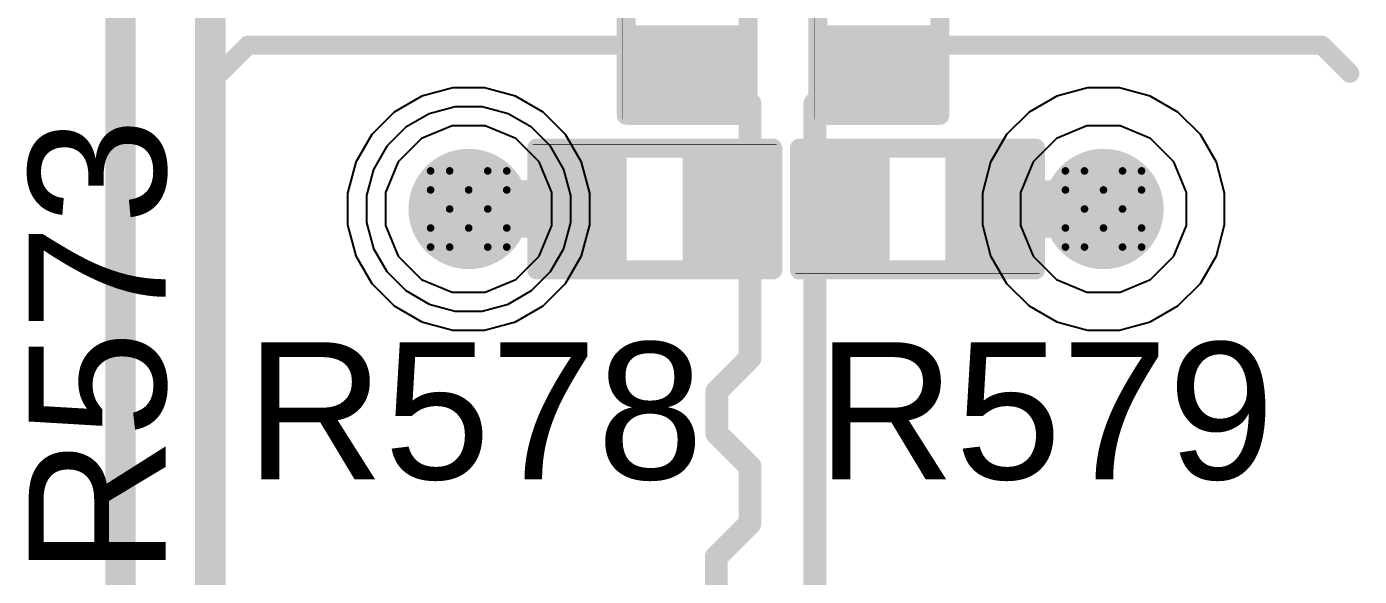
# Model space of a CAD drawing. Header units: inches. Extents: x 0 to 5379, y 0 to 5429.
# Drawn here: x 155.1 to 163.99, y 118.86 to 122.53 of the extents above; entities that cross this region are included whole.
import ezdxf

# ---------------------------------------------------------------- set-up
doc = ezdxf.new("R2010")
doc.units = ezdxf.units.IN
for name, color, linetype in [('Bottom Layer', 5, 'Continuous'), ('Bottom Solder', 6, 'Continuous'), ('Drill Drawing', 1, 'Continuous'), ('GND01', 16, 'Continuous'), ('GND02', 76, 'Continuous'), ('PWR', 156, 'Continuous'), ('SIG 01', 90, 'Continuous'), ('Top Layer', 1, 'Continuous'), ('Top Overlay', 2, 'Continuous'), ('Top Paste', 8, 'Continuous'), ('Top Solder', 216, 'Continuous'), ('Via Holes', 16, 'Continuous')]:
    doc.layers.add(name, color=color, linetype=linetype)
doc.styles.add('Arial', font='', dxfattribs={"height": 0.2})
doc.styles.get('Arial').set_extended_font_data('Arial')

# ---------------------------------------------------------------- blocks, each defined once
blk = doc.blocks.new('R___0402_22')
at = {"layer": 'Top Layer'}
for points in [[(-0.6985, -0.3175), (-0.6985, 0.3175), (-0.2413, 0.3175), (-0.2413, -0.3175)], [(0.2413, -0.3175), (0.2413, 0.3175), (0.6985, 0.3175), (0.6985, -0.3175)]]:
    blk.add_hatch(color=1, dxfattribs=at).paths.add_polyline_path(points)
at = {"layer": 'Top Paste'}
for points in [[(-0.6985, -0.3175), (-0.6985, 0.3175), (-0.2413, 0.3175), (-0.2413, -0.3175)], [(0.2413, -0.3175), (0.2413, 0.3175), (0.6985, 0.3175), (0.6985, -0.3175)]]:
    blk.add_hatch(color=8, dxfattribs=at).paths.add_polyline_path(points)
at = {"layer": 'Top Solder'}
for points in [[(-0.7535, -0.3725), (-0.7535, 0.3725), (-0.1863, 0.3725), (-0.1863, -0.3725)], [(0.1863, -0.3725), (0.1863, 0.3725), (0.7535, 0.3725), (0.7535, -0.3725)]]:
    blk.add_hatch(color=216, dxfattribs=at).paths.add_polyline_path(points)
at = {"layer": 'Top Overlay'}
for points in [[(-0.7874, -0.4064, 0.127, 0.127, 0), (-0.7874, 0.4064, 0.127, 0.127, 0)], [(-0.7874, 0.4064, 0.127, 0.127, 0), (0.7874, 0.4064, 0.127, 0.127, 0)], [(0.7874, -0.4064, 0.127, 0.127, 0), (0.7874, 0.4064, 0.127, 0.127, 0)], [(-0.7874, -0.4064, 0.127, 0.127, 0), (0.7874, -0.4064, 0.127, 0.127, 0)], [(-0.8128, -0.4318, 0.00323, 0.00323, 0), (0.8128, -0.4318, 0.00323, 0.00323, 0)]]:
    blk.add_lwpolyline(points, format="xyseb", dxfattribs=at)
for points in [[(-0.8191, 0.4064, 0.0635, 0.0635, 1), (-0.7556, 0.4064, 0.0635, 0.0635, 1)], [(-0.8191, 0.4064, 0.0635, 0.0635, 1), (-0.7556, 0.4064, 0.0635, 0.0635, 1)], [(0.7556, 0.4064, 0.0635, 0.0635, 1), (0.8191, 0.4064, 0.0635, 0.0635, 1)], [(0.7556, 0.4064, 0.0635, 0.0635, 1), (0.8191, 0.4064, 0.0635, 0.0635, 1)], [(-0.8191, -0.4064, 0.0635, 0.0635, 1), (-0.7556, -0.4064, 0.0635, 0.0635, 1)], [(-0.8191, -0.4064, 0.0635, 0.0635, 1), (-0.7556, -0.4064, 0.0635, 0.0635, 1)], [(0.7556, -0.4064, 0.0635, 0.0635, 1), (0.8191, -0.4064, 0.0635, 0.0635, 1)], [(0.7556, -0.4064, 0.0635, 0.0635, 1), (0.8191, -0.4064, 0.0635, 0.0635, 1)], [(-0.8136, -0.4318, 0.00161, 0.00161, 1), (-0.812, -0.4318, 0.00161, 0.00161, 1)], [(0.812, -0.4318, 0.00161, 0.00161, 1), (0.8136, -0.4318, 0.00161, 0.00161, 1)]]:
    blk.add_lwpolyline(points, format="xyseb", close=True, dxfattribs=at)
blk = doc.blocks.new('R___0402_23')
at = {"layer": 'Top Layer'}
for points in [[(-0.6985, -0.3175), (-0.6985, 0.3175), (-0.2413, 0.3175), (-0.2413, -0.3175)], [(0.2413, -0.3175), (0.2413, 0.3175), (0.6985, 0.3175), (0.6985, -0.3175)]]:
    blk.add_hatch(color=1, dxfattribs=at).paths.add_polyline_path(points)
at = {"layer": 'Top Paste'}
for points in [[(-0.6985, -0.3175), (-0.6985, 0.3175), (-0.2413, 0.3175), (-0.2413, -0.3175)], [(0.2413, -0.3175), (0.2413, 0.3175), (0.6985, 0.3175), (0.6985, -0.3175)]]:
    blk.add_hatch(color=8, dxfattribs=at).paths.add_polyline_path(points)
at = {"layer": 'Top Solder'}
for points in [[(-0.7535, -0.3725), (-0.7535, 0.3725), (-0.1863, 0.3725), (-0.1863, -0.3725)], [(0.1863, -0.3725), (0.1863, 0.3725), (0.7535, 0.3725), (0.7535, -0.3725)]]:
    blk.add_hatch(color=216, dxfattribs=at).paths.add_polyline_path(points)
at = {"layer": 'Top Overlay'}
for points in [[(-0.7874, 0.4064, 0.127, 0.127, 0), (-0.7874, -0.4064, 0.127, 0.127, 0)], [(0.7874, 0.4064, 0.127, 0.127, 0), (-0.7874, 0.4064, 0.127, 0.127, 0)], [(0.7874, 0.4064, 0.127, 0.127, 0), (0.7874, -0.4064, 0.127, 0.127, 0)], [(0.7874, -0.4064, 0.127, 0.127, 0), (-0.7874, -0.4064, 0.127, 0.127, 0)], [(0.8128, -0.4318, 0.00323, 0.00323, 0), (-0.8128, -0.4318, 0.00323, 0.00323, 0)]]:
    blk.add_lwpolyline(points, format="xyseb", dxfattribs=at)
for points in [[(-0.8191, 0.4064, 0.0635, 0.0635, 1), (-0.7556, 0.4064, 0.0635, 0.0635, 1)], [(-0.8191, 0.4064, 0.0635, 0.0635, 1), (-0.7556, 0.4064, 0.0635, 0.0635, 1)], [(0.7556, 0.4064, 0.0635, 0.0635, 1), (0.8191, 0.4064, 0.0635, 0.0635, 1)], [(0.7556, 0.4064, 0.0635, 0.0635, 1), (0.8191, 0.4064, 0.0635, 0.0635, 1)], [(-0.8191, -0.4064, 0.0635, 0.0635, 1), (-0.7556, -0.4064, 0.0635, 0.0635, 1)], [(-0.8191, -0.4064, 0.0635, 0.0635, 1), (-0.7556, -0.4064, 0.0635, 0.0635, 1)], [(0.7556, -0.4064, 0.0635, 0.0635, 1), (0.8191, -0.4064, 0.0635, 0.0635, 1)], [(0.7556, -0.4064, 0.0635, 0.0635, 1), (0.8191, -0.4064, 0.0635, 0.0635, 1)], [(-0.8136, -0.4318, 0.00161, 0.00161, 1), (-0.812, -0.4318, 0.00161, 0.00161, 1)], [(0.812, -0.4318, 0.00161, 0.00161, 1), (0.8136, -0.4318, 0.00161, 0.00161, 1)]]:
    blk.add_lwpolyline(points, format="xyseb", close=True, dxfattribs=at)
blk = doc.blocks.new('R___0402_208')
at = {"layer": 'Top Layer'}
for points in [[(-0.6985, -0.3175), (-0.6985, 0.3175), (-0.2413, 0.3175), (-0.2413, -0.3175)], [(0.2413, -0.3175), (0.2413, 0.3175), (0.6985, 0.3175), (0.6985, -0.3175)]]:
    blk.add_hatch(color=1, dxfattribs=at).paths.add_polyline_path(points)
at = {"layer": 'Top Paste'}
for points in [[(-0.6985, -0.3175), (-0.6985, 0.3175), (-0.2413, 0.3175), (-0.2413, -0.3175)], [(0.2413, -0.3175), (0.2413, 0.3175), (0.6985, 0.3175), (0.6985, -0.3175)]]:
    blk.add_hatch(color=8, dxfattribs=at).paths.add_polyline_path(points)
at = {"layer": 'Top Solder'}
for points in [[(-0.7535, -0.3725), (-0.7535, 0.3725), (-0.1863, 0.3725), (-0.1863, -0.3725)], [(0.1863, -0.3725), (0.1863, 0.3725), (0.7535, 0.3725), (0.7535, -0.3725)]]:
    blk.add_hatch(color=216, dxfattribs=at).paths.add_polyline_path(points)
at = {"layer": 'Top Overlay'}
for points in [[(0.7874, 0.4064, 0.127, 0.127, 0), (-0.7874, 0.4064, 0.127, 0.127, 0)], [(-0.7874, -0.4064, 0.127, 0.127, 0), (-0.7874, 0.4064, 0.127, 0.127, 0)], [(0.7874, -0.4064, 0.127, 0.127, 0), (0.7874, 0.4064, 0.127, 0.127, 0)], [(0.7874, -0.4064, 0.127, 0.127, 0), (-0.7874, -0.4064, 0.127, 0.127, 0)], [(0.8128, -0.4318, 0.00323, 0.00323, 0), (-0.8128, -0.4318, 0.00323, 0.00323, 0)]]:
    blk.add_lwpolyline(points, format="xyseb", dxfattribs=at)
for points in [[(-0.8191, 0.4064, 0.0635, 0.0635, 1), (-0.7556, 0.4064, 0.0635, 0.0635, 1)], [(-0.8191, 0.4064, 0.0635, 0.0635, 1), (-0.7556, 0.4064, 0.0635, 0.0635, 1)], [(0.7556, 0.4064, 0.0635, 0.0635, 1), (0.8191, 0.4064, 0.0635, 0.0635, 1)], [(0.7556, 0.4064, 0.0635, 0.0635, 1), (0.8191, 0.4064, 0.0635, 0.0635, 1)], [(-0.8191, -0.4064, 0.0635, 0.0635, 1), (-0.7556, -0.4064, 0.0635, 0.0635, 1)], [(-0.8191, -0.4064, 0.0635, 0.0635, 1), (-0.7556, -0.4064, 0.0635, 0.0635, 1)], [(0.7556, -0.4064, 0.0635, 0.0635, 1), (0.8191, -0.4064, 0.0635, 0.0635, 1)], [(0.7556, -0.4064, 0.0635, 0.0635, 1), (0.8191, -0.4064, 0.0635, 0.0635, 1)], [(-0.8136, -0.4318, 0.00161, 0.00161, 1), (-0.812, -0.4318, 0.00161, 0.00161, 1)], [(0.812, -0.4318, 0.00161, 0.00161, 1), (0.8136, -0.4318, 0.00161, 0.00161, 1)]]:
    blk.add_lwpolyline(points, format="xyseb", close=True, dxfattribs=at)
blk = doc.blocks.new('R___0402_209')
at = {"layer": 'Top Layer'}
for points in [[(-0.6985, -0.3175), (-0.6985, 0.3175), (-0.2413, 0.3175), (-0.2413, -0.3175)], [(0.2413, -0.3175), (0.2413, 0.3175), (0.6985, 0.3175), (0.6985, -0.3175)]]:
    blk.add_hatch(color=1, dxfattribs=at).paths.add_polyline_path(points)
at = {"layer": 'Top Paste'}
for points in [[(-0.6985, -0.3175), (-0.6985, 0.3175), (-0.2413, 0.3175), (-0.2413, -0.3175)], [(0.2413, -0.3175), (0.2413, 0.3175), (0.6985, 0.3175), (0.6985, -0.3175)]]:
    blk.add_hatch(color=8, dxfattribs=at).paths.add_polyline_path(points)
at = {"layer": 'Top Solder'}
for points in [[(-0.7535, -0.3725), (-0.7535, 0.3725), (-0.1863, 0.3725), (-0.1863, -0.3725)], [(0.1863, -0.3725), (0.1863, 0.3725), (0.7535, 0.3725), (0.7535, -0.3725)]]:
    blk.add_hatch(color=216, dxfattribs=at).paths.add_polyline_path(points)
at = {"layer": 'Top Overlay'}
for points in [[(-0.7874, -0.4064, 0.127, 0.127, 0), (-0.7874, 0.4064, 0.127, 0.127, 0)], [(0.7874, 0.4064, 0.127, 0.127, 0), (-0.7874, 0.4064, 0.127, 0.127, 0)], [(0.7874, -0.4064, 0.127, 0.127, 0), (0.7874, 0.4064, 0.127, 0.127, 0)], [(0.7874, -0.4064, 0.127, 0.127, 0), (-0.7874, -0.4064, 0.127, 0.127, 0)], [(0.8128, -0.4318, 0.00323, 0.00323, 0), (-0.8128, -0.4318, 0.00323, 0.00323, 0)]]:
    blk.add_lwpolyline(points, format="xyseb", dxfattribs=at)
for points in [[(-0.8191, 0.4064, 0.0635, 0.0635, 1), (-0.7556, 0.4064, 0.0635, 0.0635, 1)], [(-0.8191, 0.4064, 0.0635, 0.0635, 1), (-0.7556, 0.4064, 0.0635, 0.0635, 1)], [(0.7556, 0.4064, 0.0635, 0.0635, 1), (0.8191, 0.4064, 0.0635, 0.0635, 1)], [(0.7556, 0.4064, 0.0635, 0.0635, 1), (0.8191, 0.4064, 0.0635, 0.0635, 1)], [(-0.8191, -0.4064, 0.0635, 0.0635, 1), (-0.7556, -0.4064, 0.0635, 0.0635, 1)], [(-0.8191, -0.4064, 0.0635, 0.0635, 1), (-0.7556, -0.4064, 0.0635, 0.0635, 1)], [(0.7556, -0.4064, 0.0635, 0.0635, 1), (0.8191, -0.4064, 0.0635, 0.0635, 1)], [(0.7556, -0.4064, 0.0635, 0.0635, 1), (0.8191, -0.4064, 0.0635, 0.0635, 1)], [(-0.8136, -0.4318, 0.00161, 0.00161, 1), (-0.812, -0.4318, 0.00161, 0.00161, 1)], [(0.812, -0.4318, 0.00161, 0.00161, 1), (0.8136, -0.4318, 0.00161, 0.00161, 1)]]:
    blk.add_lwpolyline(points, format="xyseb", close=True, dxfattribs=at)

msp = doc.modelspace()

# ---------------------------------------------------------------- hatches: boundary and pattern name
at = {"layer": 'Bottom Layer'}
h = msp.add_hatch(color=5, dxfattribs=at)
edge = h.paths.add_edge_path()
edge.add_arc((158.053, 121.3104), 0.3, 0, 360)
h = msp.add_hatch(color=5, dxfattribs=at)
edge = h.paths.add_edge_path()
edge.add_arc((162.2881, 121.3104), 0.3, 0, 360)
at = {"layer": 'Bottom Solder'}
h = msp.add_hatch(color=6, dxfattribs=at)
edge = h.paths.add_edge_path()
edge.add_arc((158.053, 121.3104), 0.4016, 0, 360)
h = msp.add_hatch(color=6, dxfattribs=at)
edge = h.paths.add_edge_path()
edge.add_arc((162.2881, 121.3104), 0.4016, 0, 360)
at = {"layer": 'GND01'}
h = msp.add_hatch(color=16, dxfattribs=at)
edge = h.paths.add_edge_path()
edge.add_arc((158.053, 121.3104), 0.3, 0, 360)
h = msp.add_hatch(color=16, dxfattribs=at)
edge = h.paths.add_edge_path()
edge.add_arc((162.2881, 121.3104), 0.3, 0, 360)
at = {"layer": 'GND02'}
h = msp.add_hatch(color=76, dxfattribs=at)
edge = h.paths.add_edge_path()
edge.add_arc((158.053, 121.3104), 0.3, 0, 360)
h = msp.add_hatch(color=76, dxfattribs=at)
edge = h.paths.add_edge_path()
edge.add_arc((162.2881, 121.3104), 0.3, 0, 360)
at = {"layer": 'PWR'}
h = msp.add_hatch(color=156, dxfattribs=at)
edge = h.paths.add_edge_path()
edge.add_arc((158.053, 121.3104), 0.3, 0, 360)
h = msp.add_hatch(color=156, dxfattribs=at)
edge = h.paths.add_edge_path()
edge.add_arc((162.2881, 121.3104), 0.3, 0, 360)
at = {"layer": 'SIG 01'}
h = msp.add_hatch(color=90, dxfattribs=at)
edge = h.paths.add_edge_path()
edge.add_arc((158.053, 121.3104), 0.3, 0, 360)
h = msp.add_hatch(color=90, dxfattribs=at)
edge = h.paths.add_edge_path()
edge.add_arc((162.2881, 121.3104), 0.3, 0, 360)
at = {"layer": 'Top Layer'}
h = msp.add_hatch(color=1, dxfattribs=at)
edge = h.paths.add_edge_path()
edge.add_arc((158.053, 121.3104), 0.3, 0, 360)
h = msp.add_hatch(color=1, dxfattribs=at)
edge = h.paths.add_edge_path()
edge.add_arc((162.2881, 121.3104), 0.3, 0, 360)
at = {"layer": 'Top Solder'}
h = msp.add_hatch(color=216, dxfattribs=at)
edge = h.paths.add_edge_path()
edge.add_arc((158.053, 121.3104), 0.4016, 0, 360)
h = msp.add_hatch(color=216, dxfattribs=at)
edge = h.paths.add_edge_path()
edge.add_arc((162.2881, 121.3104), 0.4016, 0, 360)
at = {"layer": 'Via Holes'}
h = msp.add_hatch(color=7, dxfattribs=at)
edge = h.paths.add_edge_path()
edge.add_arc((158.053, 121.3104), 0.15, 0, 360)
h = msp.add_hatch(color=7, dxfattribs=at)
edge = h.paths.add_edge_path()
edge.add_arc((162.2881, 121.3104), 0.15, 0, 360)

# ---------------------------------------------------------------- linework, layer by layer
at = {"layer": 'Bottom Layer'}
for p, q in [((157.9466, 122.1184), (157.7411, 122.0633)), ((158.1593, 122.1184), (157.9466, 122.1184)), ((158.3648, 122.0633), (158.1593, 122.1184)), ((162.1817, 122.1184), (161.9762, 122.0633)), ((162.3945, 122.1184), (162.1817, 122.1184)), ((162.6, 122.0633), (162.3945, 122.1184)), ((157.7411, 122.0633), (157.5568, 121.957)), ((158.5491, 121.957), (158.3648, 122.0633)), ((161.9762, 122.0633), (161.792, 121.957)), ((162.7842, 121.957), (162.6, 122.0633)), ((157.5568, 121.957), (157.4064, 121.8065)), ((158.6995, 121.8065), (158.5491, 121.957)), ((161.792, 121.957), (161.6415, 121.8065)), ((162.9347, 121.8065), (162.7842, 121.957)), ((157.4064, 121.8065), (157.3, 121.6223)), ((158.8059, 121.6223), (158.6995, 121.8065)), ((161.6415, 121.8065), (161.5352, 121.6223)), ((163.041, 121.6223), (162.9347, 121.8065)), ((157.3, 121.6223), (157.245, 121.4168)), ((158.861, 121.4168), (158.8059, 121.6223)), ((161.5352, 121.6223), (161.4801, 121.4168)), ((163.0961, 121.4168), (163.041, 121.6223)), ((157.245, 121.4168), (157.245, 121.204)), ((158.861, 121.204), (158.861, 121.4168)), ((161.4801, 121.4168), (161.4801, 121.204)), ((163.0961, 121.204), (163.0961, 121.4168)), ((157.245, 121.204), (157.3, 120.9985)), ((158.8059, 120.9985), (158.861, 121.204)), ((161.4801, 121.204), (161.5352, 120.9985)), ((163.041, 120.9985), (163.0961, 121.204)), ((157.3, 120.9985), (157.4064, 120.8143)), ((158.6995, 120.8143), (158.8059, 120.9985)), ((161.5352, 120.9985), (161.6415, 120.8143)), ((162.9347, 120.8143), (163.041, 120.9985)), ((157.4064, 120.8143), (157.5568, 120.6638)), ((158.5491, 120.6638), (158.6995, 120.8143)), ((161.6415, 120.8143), (161.792, 120.6638)), ((162.7842, 120.6638), (162.9347, 120.8143)), ((157.5568, 120.6638), (157.7411, 120.5575)), ((158.3648, 120.5575), (158.5491, 120.6638)), ((161.792, 120.6638), (161.9762, 120.5575)), ((162.6, 120.5575), (162.7842, 120.6638)), ((157.7411, 120.5575), (157.9466, 120.5024)), ((157.9466, 120.5024), (158.1593, 120.5024)), ((158.1593, 120.5024), (158.3648, 120.5575)), ((161.9762, 120.5575), (162.1817, 120.5024)), ((162.1817, 120.5024), (162.3945, 120.5024)), ((162.3945, 120.5024), (162.6, 120.5575))]:
    msp.add_line(p, q, dxfattribs=at)
at = {"layer": 'Drill Drawing'}
for points in [[(157.799, 121.4374, 0.0508, 0.0508, 0), (157.799, 121.5644, 0.0508, 0.0508, 0)], [(157.799, 121.5644, 0.0508, 0.0508, 0), (157.926, 121.5644, 0.0508, 0.0508, 0)], [(157.926, 121.5644, 0.0508, 0.0508, 0), (158.053, 121.4374, 0.0508, 0.0508, 0)], [(158.053, 121.4374, 0.0508, 0.0508, 0), (158.18, 121.5644, 0.0508, 0.0508, 0)], [(158.18, 121.5644, 0.0508, 0.0508, 0), (158.307, 121.5644, 0.0508, 0.0508, 0)], [(158.307, 121.4374, 0.0508, 0.0508, 0), (158.307, 121.5644, 0.0508, 0.0508, 0)], [(162.0341, 121.4374, 0.0508, 0.0508, 0), (162.0341, 121.5644, 0.0508, 0.0508, 0)], [(162.0341, 121.5644, 0.0508, 0.0508, 0), (162.1611, 121.5644, 0.0508, 0.0508, 0)], [(162.1611, 121.5644, 0.0508, 0.0508, 0), (162.2881, 121.4374, 0.0508, 0.0508, 0)], [(162.2881, 121.4374, 0.0508, 0.0508, 0), (162.4151, 121.5644, 0.0508, 0.0508, 0)], [(162.4151, 121.5644, 0.0508, 0.0508, 0), (162.5421, 121.5644, 0.0508, 0.0508, 0)], [(162.5421, 121.4374, 0.0508, 0.0508, 0), (162.5421, 121.5644, 0.0508, 0.0508, 0)], [(157.799, 121.4374, 0.0508, 0.0508, 0), (157.926, 121.3104, 0.0508, 0.0508, 0)], [(158.18, 121.3104, 0.0508, 0.0508, 0), (158.307, 121.4374, 0.0508, 0.0508, 0)], [(162.0341, 121.4374, 0.0508, 0.0508, 0), (162.1611, 121.3104, 0.0508, 0.0508, 0)], [(162.4151, 121.3104, 0.0508, 0.0508, 0), (162.5421, 121.4374, 0.0508, 0.0508, 0)], [(157.799, 121.1834, 0.0508, 0.0508, 0), (157.926, 121.3104, 0.0508, 0.0508, 0)], [(158.18, 121.3104, 0.0508, 0.0508, 0), (158.307, 121.1834, 0.0508, 0.0508, 0)], [(162.0341, 121.1834, 0.0508, 0.0508, 0), (162.1611, 121.3104, 0.0508, 0.0508, 0)], [(162.4151, 121.3104, 0.0508, 0.0508, 0), (162.5421, 121.1834, 0.0508, 0.0508, 0)], [(157.799, 121.0564, 0.0508, 0.0508, 0), (157.799, 121.1834, 0.0508, 0.0508, 0)], [(157.926, 121.0564, 0.0508, 0.0508, 0), (158.053, 121.1834, 0.0508, 0.0508, 0)], [(158.053, 121.1834, 0.0508, 0.0508, 0), (158.18, 121.0564, 0.0508, 0.0508, 0)], [(158.307, 121.0564, 0.0508, 0.0508, 0), (158.307, 121.1834, 0.0508, 0.0508, 0)], [(162.0341, 121.0564, 0.0508, 0.0508, 0), (162.0341, 121.1834, 0.0508, 0.0508, 0)], [(162.1611, 121.0564, 0.0508, 0.0508, 0), (162.2881, 121.1834, 0.0508, 0.0508, 0)], [(162.2881, 121.1834, 0.0508, 0.0508, 0), (162.4151, 121.0564, 0.0508, 0.0508, 0)], [(162.5421, 121.0564, 0.0508, 0.0508, 0), (162.5421, 121.1834, 0.0508, 0.0508, 0)], [(157.799, 121.0564, 0.0508, 0.0508, 0), (157.926, 121.0564, 0.0508, 0.0508, 0)], [(158.18, 121.0564, 0.0508, 0.0508, 0), (158.307, 121.0564, 0.0508, 0.0508, 0)], [(162.0341, 121.0564, 0.0508, 0.0508, 0), (162.1611, 121.0564, 0.0508, 0.0508, 0)], [(162.4151, 121.0564, 0.0508, 0.0508, 0), (162.5421, 121.0564, 0.0508, 0.0508, 0)]]:
    msp.add_lwpolyline(points, format="xyseb", dxfattribs=at)
for points in [[(157.7863, 121.5644, 0.0254, 0.0254, 1), (157.8117, 121.5644, 0.0254, 0.0254, 1)], [(157.7863, 121.5644, 0.0254, 0.0254, 1), (157.8117, 121.5644, 0.0254, 0.0254, 1)], [(157.9133, 121.5644, 0.0254, 0.0254, 1), (157.9387, 121.5644, 0.0254, 0.0254, 1)], [(157.9133, 121.5644, 0.0254, 0.0254, 1), (157.9387, 121.5644, 0.0254, 0.0254, 1)], [(158.1673, 121.5644, 0.0254, 0.0254, 1), (158.1927, 121.5644, 0.0254, 0.0254, 1)], [(158.1673, 121.5644, 0.0254, 0.0254, 1), (158.1927, 121.5644, 0.0254, 0.0254, 1)], [(158.2943, 121.5644, 0.0254, 0.0254, 1), (158.3197, 121.5644, 0.0254, 0.0254, 1)], [(158.2943, 121.5644, 0.0254, 0.0254, 1), (158.3197, 121.5644, 0.0254, 0.0254, 1)], [(162.0214, 121.5644, 0.0254, 0.0254, 1), (162.0468, 121.5644, 0.0254, 0.0254, 1)], [(162.0214, 121.5644, 0.0254, 0.0254, 1), (162.0468, 121.5644, 0.0254, 0.0254, 1)], [(162.1484, 121.5644, 0.0254, 0.0254, 1), (162.1738, 121.5644, 0.0254, 0.0254, 1)], [(162.1484, 121.5644, 0.0254, 0.0254, 1), (162.1738, 121.5644, 0.0254, 0.0254, 1)], [(162.4024, 121.5644, 0.0254, 0.0254, 1), (162.4278, 121.5644, 0.0254, 0.0254, 1)], [(162.4024, 121.5644, 0.0254, 0.0254, 1), (162.4278, 121.5644, 0.0254, 0.0254, 1)], [(162.5294, 121.5644, 0.0254, 0.0254, 1), (162.5548, 121.5644, 0.0254, 0.0254, 1)], [(162.5294, 121.5644, 0.0254, 0.0254, 1), (162.5548, 121.5644, 0.0254, 0.0254, 1)], [(157.7863, 121.4374, 0.0254, 0.0254, 1), (157.8117, 121.4374, 0.0254, 0.0254, 1)], [(157.7863, 121.4374, 0.0254, 0.0254, 1), (157.8117, 121.4374, 0.0254, 0.0254, 1)], [(158.0403, 121.4374, 0.0254, 0.0254, 1), (158.0657, 121.4374, 0.0254, 0.0254, 1)], [(158.0403, 121.4374, 0.0254, 0.0254, 1), (158.0657, 121.4374, 0.0254, 0.0254, 1)], [(158.2943, 121.4374, 0.0254, 0.0254, 1), (158.3197, 121.4374, 0.0254, 0.0254, 1)], [(158.2943, 121.4374, 0.0254, 0.0254, 1), (158.3197, 121.4374, 0.0254, 0.0254, 1)], [(162.0214, 121.4374, 0.0254, 0.0254, 1), (162.0468, 121.4374, 0.0254, 0.0254, 1)], [(162.0214, 121.4374, 0.0254, 0.0254, 1), (162.0468, 121.4374, 0.0254, 0.0254, 1)], [(162.2754, 121.4374, 0.0254, 0.0254, 1), (162.3008, 121.4374, 0.0254, 0.0254, 1)], [(162.2754, 121.4374, 0.0254, 0.0254, 1), (162.3008, 121.4374, 0.0254, 0.0254, 1)], [(162.5294, 121.4374, 0.0254, 0.0254, 1), (162.5548, 121.4374, 0.0254, 0.0254, 1)], [(162.5294, 121.4374, 0.0254, 0.0254, 1), (162.5548, 121.4374, 0.0254, 0.0254, 1)], [(157.9133, 121.3104, 0.0254, 0.0254, 1), (157.9387, 121.3104, 0.0254, 0.0254, 1)], [(157.9133, 121.3104, 0.0254, 0.0254, 1), (157.9387, 121.3104, 0.0254, 0.0254, 1)], [(158.1673, 121.3104, 0.0254, 0.0254, 1), (158.1927, 121.3104, 0.0254, 0.0254, 1)], [(158.1673, 121.3104, 0.0254, 0.0254, 1), (158.1927, 121.3104, 0.0254, 0.0254, 1)], [(162.1484, 121.3104, 0.0254, 0.0254, 1), (162.1738, 121.3104, 0.0254, 0.0254, 1)], [(162.1484, 121.3104, 0.0254, 0.0254, 1), (162.1738, 121.3104, 0.0254, 0.0254, 1)], [(162.4024, 121.3104, 0.0254, 0.0254, 1), (162.4278, 121.3104, 0.0254, 0.0254, 1)], [(162.4024, 121.3104, 0.0254, 0.0254, 1), (162.4278, 121.3104, 0.0254, 0.0254, 1)], [(157.7863, 121.1834, 0.0254, 0.0254, 1), (157.8117, 121.1834, 0.0254, 0.0254, 1)], [(157.7863, 121.1834, 0.0254, 0.0254, 1), (157.8117, 121.1834, 0.0254, 0.0254, 1)], [(158.0403, 121.1834, 0.0254, 0.0254, 1), (158.0657, 121.1834, 0.0254, 0.0254, 1)], [(158.0403, 121.1834, 0.0254, 0.0254, 1), (158.0657, 121.1834, 0.0254, 0.0254, 1)], [(158.2943, 121.1834, 0.0254, 0.0254, 1), (158.3197, 121.1834, 0.0254, 0.0254, 1)], [(158.2943, 121.1834, 0.0254, 0.0254, 1), (158.3197, 121.1834, 0.0254, 0.0254, 1)], [(162.0214, 121.1834, 0.0254, 0.0254, 1), (162.0468, 121.1834, 0.0254, 0.0254, 1)], [(162.0214, 121.1834, 0.0254, 0.0254, 1), (162.0468, 121.1834, 0.0254, 0.0254, 1)], [(162.2754, 121.1834, 0.0254, 0.0254, 1), (162.3008, 121.1834, 0.0254, 0.0254, 1)], [(162.2754, 121.1834, 0.0254, 0.0254, 1), (162.3008, 121.1834, 0.0254, 0.0254, 1)], [(162.5294, 121.1834, 0.0254, 0.0254, 1), (162.5548, 121.1834, 0.0254, 0.0254, 1)], [(162.5294, 121.1834, 0.0254, 0.0254, 1), (162.5548, 121.1834, 0.0254, 0.0254, 1)], [(157.7863, 121.0564, 0.0254, 0.0254, 1), (157.8117, 121.0564, 0.0254, 0.0254, 1)], [(157.7863, 121.0564, 0.0254, 0.0254, 1), (157.8117, 121.0564, 0.0254, 0.0254, 1)], [(157.9133, 121.0564, 0.0254, 0.0254, 1), (157.9387, 121.0564, 0.0254, 0.0254, 1)], [(157.9133, 121.0564, 0.0254, 0.0254, 1), (157.9387, 121.0564, 0.0254, 0.0254, 1)], [(158.1673, 121.0564, 0.0254, 0.0254, 1), (158.1927, 121.0564, 0.0254, 0.0254, 1)], [(158.1673, 121.0564, 0.0254, 0.0254, 1), (158.1927, 121.0564, 0.0254, 0.0254, 1)], [(158.2943, 121.0564, 0.0254, 0.0254, 1), (158.3197, 121.0564, 0.0254, 0.0254, 1)], [(158.2943, 121.0564, 0.0254, 0.0254, 1), (158.3197, 121.0564, 0.0254, 0.0254, 1)], [(162.0214, 121.0564, 0.0254, 0.0254, 1), (162.0468, 121.0564, 0.0254, 0.0254, 1)], [(162.0214, 121.0564, 0.0254, 0.0254, 1), (162.0468, 121.0564, 0.0254, 0.0254, 1)], [(162.1484, 121.0564, 0.0254, 0.0254, 1), (162.1738, 121.0564, 0.0254, 0.0254, 1)], [(162.1484, 121.0564, 0.0254, 0.0254, 1), (162.1738, 121.0564, 0.0254, 0.0254, 1)], [(162.4024, 121.0564, 0.0254, 0.0254, 1), (162.4278, 121.0564, 0.0254, 0.0254, 1)], [(162.4024, 121.0564, 0.0254, 0.0254, 1), (162.4278, 121.0564, 0.0254, 0.0254, 1)], [(162.5294, 121.0564, 0.0254, 0.0254, 1), (162.5548, 121.0564, 0.0254, 0.0254, 1)], [(162.5294, 121.0564, 0.0254, 0.0254, 1), (162.5548, 121.0564, 0.0254, 0.0254, 1)]]:
    msp.add_lwpolyline(points, format="xyseb", close=True, dxfattribs=at)
at = {"layer": 'GND01'}
for p, q in [((157.9428, 121.8644), (157.7391, 121.7801)), ((158.1632, 121.8644), (157.9428, 121.8644)), ((158.3668, 121.7801), (158.1632, 121.8644)), ((157.7391, 121.7801), (157.5833, 121.6242)), ((158.5226, 121.6242), (158.3668, 121.7801)), ((157.5833, 121.6242), (157.499, 121.4206)), ((158.607, 121.4206), (158.5226, 121.6242)), ((157.499, 121.4206), (157.499, 121.2002)), ((158.607, 121.2002), (158.607, 121.4206)), ((157.499, 121.2002), (157.5833, 120.9966)), ((158.5226, 120.9966), (158.607, 121.2002)), ((157.5833, 120.9966), (157.7391, 120.8407)), ((158.3668, 120.8407), (158.5226, 120.9966)), ((157.7391, 120.8407), (157.9428, 120.7564)), ((158.1632, 120.7564), (158.3668, 120.8407)), ((157.9428, 120.7564), (158.1632, 120.7564))]:
    msp.add_line(p, q, dxfattribs=at)
at = {"layer": 'GND02'}
for p, q in [((157.9428, 121.8644), (157.7391, 121.7801)), ((158.1632, 121.8644), (157.9428, 121.8644)), ((158.3668, 121.7801), (158.1632, 121.8644)), ((157.7391, 121.7801), (157.5833, 121.6242)), ((158.5226, 121.6242), (158.3668, 121.7801)), ((157.5833, 121.6242), (157.499, 121.4206)), ((158.607, 121.4206), (158.5226, 121.6242)), ((157.499, 121.4206), (157.499, 121.2002)), ((158.607, 121.2002), (158.607, 121.4206)), ((157.499, 121.2002), (157.5833, 120.9966)), ((158.5226, 120.9966), (158.607, 121.2002)), ((157.5833, 120.9966), (157.7391, 120.8407)), ((158.3668, 120.8407), (158.5226, 120.9966)), ((157.7391, 120.8407), (157.9428, 120.7564)), ((158.1632, 120.7564), (158.3668, 120.8407)), ((157.9428, 120.7564), (158.1632, 120.7564))]:
    msp.add_line(p, q, dxfattribs=at)
at = {"layer": 'PWR'}
for p, q in [((162.1779, 121.8644), (161.9743, 121.7801)), ((162.3983, 121.8644), (162.1779, 121.8644)), ((162.6019, 121.7801), (162.3983, 121.8644)), ((161.9743, 121.7801), (161.8184, 121.6242)), ((162.7578, 121.6242), (162.6019, 121.7801)), ((161.8184, 121.6242), (161.7341, 121.4206)), ((162.8421, 121.4206), (162.7578, 121.6242)), ((161.7341, 121.4206), (161.7341, 121.2002)), ((162.8421, 121.2002), (162.8421, 121.4206)), ((161.7341, 121.2002), (161.8184, 120.9966)), ((162.7578, 120.9966), (162.8421, 121.2002)), ((161.8184, 120.9966), (161.9743, 120.8407)), ((162.6019, 120.8407), (162.7578, 120.9966)), ((161.9743, 120.8407), (162.1779, 120.7564)), ((162.3983, 120.7564), (162.6019, 120.8407)), ((162.1779, 120.7564), (162.3983, 120.7564))]:
    msp.add_line(p, q, dxfattribs=at)
at = {"layer": 'SIG 01'}
for p, q in [((157.9633, 121.9914), (157.7901, 121.945)), ((158.1426, 121.9914), (157.9633, 121.9914)), ((158.3158, 121.945), (158.1426, 121.9914)), ((157.7901, 121.945), (157.6348, 121.8553)), ((158.4711, 121.8553), (158.3158, 121.945)), ((157.6348, 121.8553), (157.508, 121.7285)), ((158.5979, 121.7285), (158.4711, 121.8553)), ((157.508, 121.7285), (157.4184, 121.5733)), ((158.6875, 121.5733), (158.5979, 121.7285)), ((157.4184, 121.5733), (157.372, 121.4001)), ((158.734, 121.4001), (158.6875, 121.5733)), ((157.372, 121.4001), (157.372, 121.2207)), ((158.734, 121.2207), (158.734, 121.4001)), ((157.372, 121.2207), (157.4184, 121.0475)), ((158.6875, 121.0475), (158.734, 121.2207)), ((157.4184, 121.0475), (157.508, 120.8923)), ((158.5979, 120.8923), (158.6875, 121.0475)), ((157.508, 120.8923), (157.6348, 120.7655)), ((158.4711, 120.7655), (158.5979, 120.8923)), ((157.6348, 120.7655), (157.7901, 120.6758)), ((158.3158, 120.6758), (158.4711, 120.7655)), ((157.7901, 120.6758), (157.9633, 120.6294)), ((158.1426, 120.6294), (158.3158, 120.6758)), ((157.9633, 120.6294), (158.1426, 120.6294))]:
    msp.add_line(p, q, dxfattribs=at)
at = {"layer": 'Top Layer'}
for points in [[(155.73, 114.2356, 0.2032, 0.2032, 0), (155.73, 132.2736, 0.2032, 0.2032, 0)], [(156.3295, 113.981, 0.2032, 0.2032, 0), (156.3295, 129.7679, 0.2032, 0.2032, 0)], [(159.511, 122.253, 0.1524, 0.1524, 0), (159.6634, 122.1006, 0.1524, 0.1524, 0)], [(160.6286, 122.1006, 0.1524, 0.1524, 0), (160.781, 122.253, 0.1524, 0.1524, 0)], [(159.6634, 122.1006, 0.1524, 0.1524, 0), (159.8409, 122.1006, 0.1524, 0.1524, 0)], [(159.8409, 122.1006, 0.1524, 0.1524, 0), (159.9301, 122.0113, 0.1524, 0.1524, 0)], [(160.3619, 122.0113, 0.1524, 0.1524, 0), (160.4512, 122.1006, 0.1524, 0.1524, 0)], [(160.4512, 122.1006, 0.1524, 0.1524, 0), (160.6286, 122.1006, 0.1524, 0.1524, 0)], [(159.9301, 120.3154, 0.1524, 0.1524, 0), (159.9301, 122.0113, 0.1524, 0.1524, 0)], [(160.3619, 116.4893, 0.1524, 0.1524, 0), (160.3619, 122.0113, 0.1524, 0.1524, 0)], [(158.053, 121.3104, 0.381, 0.381, 0), (158.8243, 121.3104, 0.381, 0.381, 0)], [(161.5167, 121.3104, 0.381, 0.381, 0), (162.2881, 121.3104, 0.381, 0.381, 0)], [(159.709, 120.0942, 0.1524, 0.1524, 0), (159.9301, 120.3154, 0.1524, 0.1524, 0)], [(159.709, 119.8128, 0.1524, 0.1524, 0), (159.709, 120.0942, 0.1524, 0.1524, 0)], [(159.709, 119.8128, 0.1524, 0.1524, 0), (159.9301, 119.5916, 0.1524, 0.1524, 0)], [(159.9301, 119.2139, 0.1524, 0.1524, 0), (159.9301, 119.5916, 0.1524, 0.1524, 0)], [(159.7056, 118.9894, 0.1524, 0.1524, 0), (159.9301, 119.2139, 0.1524, 0.1524, 0)], [(159.7056, 118.7292, 0.1524, 0.1524, 0), (159.7056, 118.9894, 0.1524, 0.1524, 0)]]:
    msp.add_lwpolyline(points, format="xyseb", dxfattribs=at)
for points in [[(159.4729, 122.253, 0.0762, 0.0762, 1), (159.5491, 122.253, 0.0762, 0.0762, 1)], [(160.7429, 122.253, 0.0762, 0.0762, 1), (160.8191, 122.253, 0.0762, 0.0762, 1)], [(159.6253, 122.1006, 0.0762, 0.0762, 1), (159.7015, 122.1006, 0.0762, 0.0762, 1)], [(159.6253, 122.1006, 0.0762, 0.0762, 1), (159.7015, 122.1006, 0.0762, 0.0762, 1)], [(159.8028, 122.1006, 0.0762, 0.0762, 1), (159.879, 122.1006, 0.0762, 0.0762, 1)], [(159.8028, 122.1006, 0.0762, 0.0762, 1), (159.879, 122.1006, 0.0762, 0.0762, 1)], [(160.4131, 122.1006, 0.0762, 0.0762, 1), (160.4893, 122.1006, 0.0762, 0.0762, 1)], [(160.4131, 122.1006, 0.0762, 0.0762, 1), (160.4893, 122.1006, 0.0762, 0.0762, 1)], [(160.5905, 122.1006, 0.0762, 0.0762, 1), (160.6667, 122.1006, 0.0762, 0.0762, 1)], [(160.5905, 122.1006, 0.0762, 0.0762, 1), (160.6667, 122.1006, 0.0762, 0.0762, 1)], [(159.892, 122.0113, 0.0762, 0.0762, 1), (159.9682, 122.0113, 0.0762, 0.0762, 1)], [(159.892, 122.0113, 0.0762, 0.0762, 1), (159.9682, 122.0113, 0.0762, 0.0762, 1)], [(160.3238, 122.0113, 0.0762, 0.0762, 1), (160.4, 122.0113, 0.0762, 0.0762, 1)], [(160.3238, 122.0113, 0.0762, 0.0762, 1), (160.4, 122.0113, 0.0762, 0.0762, 1)], [(157.9577, 121.3104, 0.1905, 0.1905, 1), (158.1482, 121.3104, 0.1905, 0.1905, 1)], [(158.7291, 121.3104, 0.1905, 0.1905, 1), (158.9196, 121.3104, 0.1905, 0.1905, 1)], [(161.4215, 121.3104, 0.1905, 0.1905, 1), (161.612, 121.3104, 0.1905, 0.1905, 1)], [(162.1929, 121.3104, 0.1905, 0.1905, 1), (162.3834, 121.3104, 0.1905, 0.1905, 1)], [(159.892, 120.3154, 0.0762, 0.0762, 1), (159.9682, 120.3154, 0.0762, 0.0762, 1)], [(159.892, 120.3154, 0.0762, 0.0762, 1), (159.9682, 120.3154, 0.0762, 0.0762, 1)], [(159.6709, 120.0942, 0.0762, 0.0762, 1), (159.7471, 120.0942, 0.0762, 0.0762, 1)], [(159.6709, 120.0942, 0.0762, 0.0762, 1), (159.7471, 120.0942, 0.0762, 0.0762, 1)], [(159.6709, 119.8128, 0.0762, 0.0762, 1), (159.7471, 119.8128, 0.0762, 0.0762, 1)], [(159.6709, 119.8128, 0.0762, 0.0762, 1), (159.7471, 119.8128, 0.0762, 0.0762, 1)], [(159.892, 119.5916, 0.0762, 0.0762, 1), (159.9682, 119.5916, 0.0762, 0.0762, 1)], [(159.892, 119.5916, 0.0762, 0.0762, 1), (159.9682, 119.5916, 0.0762, 0.0762, 1)], [(159.892, 119.2139, 0.0762, 0.0762, 1), (159.9682, 119.2139, 0.0762, 0.0762, 1)], [(159.892, 119.2139, 0.0762, 0.0762, 1), (159.9682, 119.2139, 0.0762, 0.0762, 1)], [(159.6675, 118.9894, 0.0762, 0.0762, 1), (159.7437, 118.9894, 0.0762, 0.0762, 1)], [(159.6675, 118.9894, 0.0762, 0.0762, 1), (159.7437, 118.9894, 0.0762, 0.0762, 1)]]:
    msp.add_lwpolyline(points, format="xyseb", close=True, dxfattribs=at)
at = {"layer": 'Top Overlay'}
for points in [[(156.3944, 122.2161, 0.127, 0.127, 0), (156.581, 122.4026, 0.127, 0.127, 0)], [(156.581, 122.4026, 0.127, 0.127, 0), (159.1046, 122.4026, 0.127, 0.127, 0)], [(161.2213, 122.4026, 0.127, 0.127, 0), (163.745, 122.4026, 0.127, 0.127, 0)], [(163.745, 122.4026, 0.127, 0.127, 0), (163.9315, 122.2161, 0.127, 0.127, 0)]]:
    msp.add_lwpolyline(points, format="xyseb", dxfattribs=at)
for points in [[(156.5492, 122.4026, 0.0635, 0.0635, 1), (156.6127, 122.4026, 0.0635, 0.0635, 1)], [(156.5492, 122.4026, 0.0635, 0.0635, 1), (156.6127, 122.4026, 0.0635, 0.0635, 1)], [(159.0729, 122.4026, 0.0635, 0.0635, 1), (159.1364, 122.4026, 0.0635, 0.0635, 1)], [(161.1896, 122.4026, 0.0635, 0.0635, 1), (161.2531, 122.4026, 0.0635, 0.0635, 1)], [(163.7132, 122.4026, 0.0635, 0.0635, 1), (163.7767, 122.4026, 0.0635, 0.0635, 1)], [(163.7132, 122.4026, 0.0635, 0.0635, 1), (163.7767, 122.4026, 0.0635, 0.0635, 1)], [(156.3627, 122.2161, 0.0635, 0.0635, 1), (156.4262, 122.2161, 0.0635, 0.0635, 1)], [(163.8997, 122.2161, 0.0635, 0.0635, 1), (163.9632, 122.2161, 0.0635, 0.0635, 1)]]:
    msp.add_lwpolyline(points, format="xyseb", close=True, dxfattribs=at)

# ---------------------------------------------------------------- block references
for name, p, rotation in [('R___0402_208', (159.511, 122.7228), 270), ('R___0402_209', (160.7895, 122.7228), 270), ('R___0402_23', (159.2942, 121.3104), 180)]:
    msp.add_blockref(name, p, dxfattribs=dict(rotation=rotation))
msp.add_blockref('R___0402_22', (161.0468, 121.3104))

# ---------------------------------------------------------------- texts
at = {"layer": 'Top Overlay', "style": 'Arial'}
msp.add_text('R573', height=0.9144, rotation=90, dxfattribs=at).set_placement((156.0321, 118.8641))
for s, p in [('R578', (156.5652, 119.5071)), ('R579', (160.3752, 119.5071))]:
    msp.add_text(s, height=0.9144, dxfattribs=at).set_placement(p)

doc.saveas('drawing.dxf')
